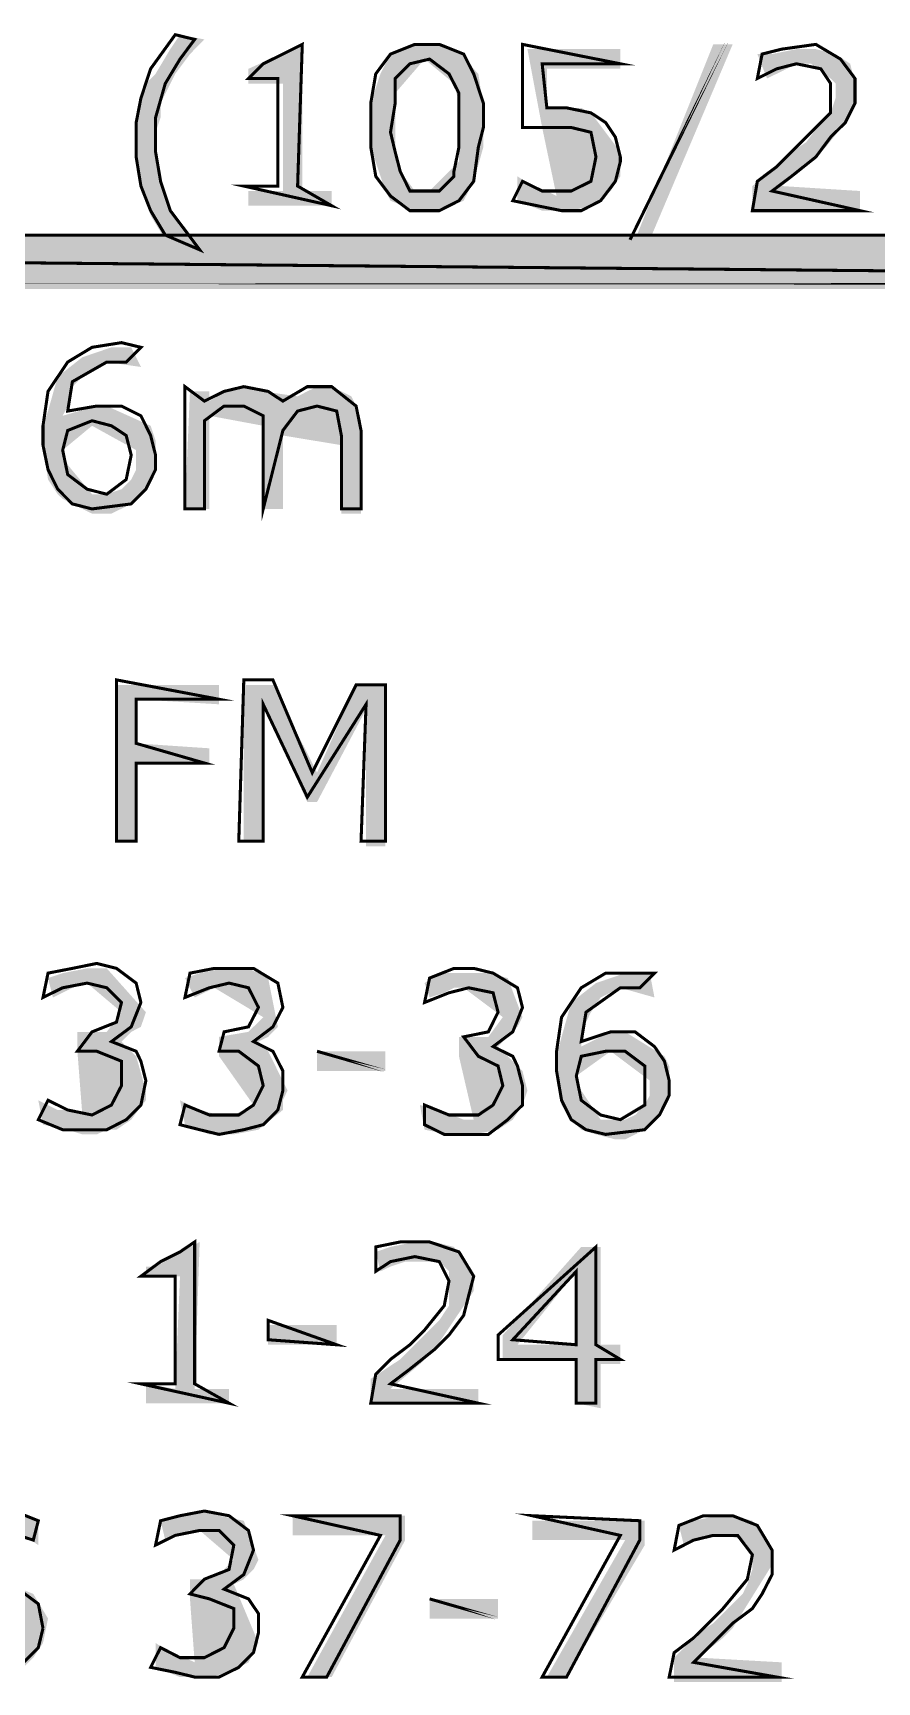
# Model space of a CAD drawing. Header units: millimetres. Extents: x 688550 to 690417, y 7458888 to 7459543.
# Drawn here: x 690258.65 to 690271.44, y 7459474.44 to 7459499.43 of the extents above; entities that cross this region are included whole.
import ezdxf

# ---------------------------------------------------------------- set-up
doc = ezdxf.new("R2010")
doc.units = ezdxf.units.MM
doc.header["$LTSCALE"] = 3
doc.header["$MEASUREMENT"] = 0
doc.layers.add('H', color=7, linetype='Continuous')
doc.layers.add('P', color=7, linetype='Continuous')

msp = doc.modelspace()

# ---------------------------------------------------------------- hatches: boundary and pattern name
at = {"layer": 'H', "linetype": 'Continuous'}
for points in [[(690261.179, 7459496.143), (690260.809, 7459496.143), (690260.658, 7459496.295), (690260.436, 7459496.664), (690260.364, 7459496.887), (690260.289, 7459497.109), (690260.217, 7459497.55), (690260.217, 7459497.773), (690260.217, 7459497.996), (690260.289, 7459498.441), (690260.364, 7459498.663), (690260.511, 7459498.81), (690260.734, 7459499.184), (690260.881, 7459499.403), (690261.25, 7459499.331), (690261.032, 7459499.109), (690260.809, 7459498.81), (690260.587, 7459498.365), (690260.587, 7459498.147), (690260.511, 7459497.924), (690260.511, 7459497.626), (690260.587, 7459497.332), (690260.658, 7459496.887), (690260.734, 7459496.736), (690260.956, 7459496.442), (690261.103, 7459496.219), (690261.179, 7459496.143), (690261.179, 7459496.143)], [(690263.178, 7459496.811), (690261.918, 7459496.811), (690261.918, 7459497.034), (690262.439, 7459497.034), (690262.439, 7459498.663), (690261.918, 7459498.663), (690261.918, 7459498.886), (690262.733, 7459499.256), (690262.733, 7459497.034), (690263.178, 7459497.034), (690263.178, 7459496.811)], [(690264.438, 7459496.736), (690264.438, 7459497.034), (690264.514, 7459497.034), (690264.661, 7459497.034), (690265.106, 7459497.479), (690265.106, 7459497.626), (690265.106, 7459497.996), (690265.106, 7459498.365), (690265.03, 7459498.663), (690264.585, 7459499.033), (690264.14, 7459498.516), (690264.14, 7459498.147), (690264.14, 7459497.626), (690264.216, 7459497.332), (690264.438, 7459497.034), (690264.438, 7459496.736), (690264.069, 7459496.887), (690263.993, 7459497.034), (690263.917, 7459497.256), (690263.77, 7459497.702), (690263.77, 7459498.365), (690263.917, 7459498.81), (690263.993, 7459498.962), (690264.069, 7459499.109), (690264.438, 7459499.256), (690264.883, 7459499.256), (690265.177, 7459499.109), (690265.253, 7459498.962), (690265.4, 7459498.81), (690265.476, 7459498.294), (690265.476, 7459497.996), (690265.476, 7459497.702), (690265.329, 7459497.181), (690265.177, 7459496.887), (690264.808, 7459496.736), (690264.438, 7459496.736)], [(690267.773, 7459496.295), (690268.957, 7459499.256), (690269.251, 7459499.256), (690267.996, 7459496.295), (690267.773, 7459496.295)], [(690266.584, 7459496.736), (690266.366, 7459496.736), (690265.992, 7459496.887), (690265.992, 7459497.256), (690266.215, 7459497.109), (690266.437, 7459497.034), (690266.584, 7459496.958), (690266.366, 7459497.996), (690266.143, 7459499.184), (690267.55, 7459499.184), (690267.55, 7459498.886), (690266.437, 7459498.886), (690266.437, 7459498.294), (690266.807, 7459498.294), (690266.958, 7459498.294), (690267.105, 7459498.218), (690267.55, 7459497.626), (690267.55, 7459497.479), (690267.55, 7459497.256), (690267.403, 7459497.034), (690267.252, 7459496.887), (690267.105, 7459496.811), (690266.807, 7459496.736), (690266.584, 7459496.736)], [(690271.179, 7459496.736), (690269.55, 7459496.736), (690269.55, 7459497.109), (690269.995, 7459497.479), (690270.142, 7459497.626), (690270.364, 7459497.773), (690270.587, 7459498.071), (690270.734, 7459498.218), (690270.81, 7459498.441), (690270.81, 7459498.663), (690270.734, 7459498.739), (690270.44, 7459498.962), (690270.217, 7459498.962), (690270.07, 7459498.886), (690269.772, 7459498.739), (690269.625, 7459499.109), (690269.848, 7459499.109), (690270.217, 7459499.184), (690270.511, 7459499.184), (690270.81, 7459499.109), (690271.032, 7459498.962), (690271.104, 7459498.663), (690271.104, 7459498.441), (690270.957, 7459498.071), (690270.663, 7459497.702), (690270.511, 7459497.55), (690270.364, 7459497.403), (690269.995, 7459497.109), (690271.179, 7459497.034), (690271.179, 7459496.736)], [(690292.96, 7459495.551), (690213.173, 7459496.366), (690292.96, 7459496.366), (690292.96, 7459495.551)], [(690213.173, 7459495.551), (690213.173, 7459496.366), (690292.96, 7459495.551), (690213.173, 7459495.551)], [(690259.549, 7459492.145), (690259.621, 7459492.439), (690259.772, 7459492.439), (690259.995, 7459492.515), (690260.142, 7459492.662), (690260.217, 7459492.813), (690260.217, 7459493.107), (690259.549, 7459493.476), (690259.104, 7459493.107), (690259.18, 7459492.884), (690259.549, 7459492.439), (690259.621, 7459492.439), (690259.549, 7459492.145), (690259.402, 7459492.216), (690259.104, 7459492.368), (690259.029, 7459492.439), (690258.882, 7459492.662), (690258.806, 7459493.182), (690258.806, 7459493.476), (690258.882, 7459493.699), (690259.029, 7459494.22), (690259.402, 7459494.514), (690259.843, 7459494.665), (690260.142, 7459494.665), (690260.289, 7459494.367), (690259.772, 7459494.442), (690259.474, 7459494.291), (690259.251, 7459494.069), (690259.18, 7459493.775), (690259.104, 7459493.628), (690259.621, 7459493.775), (690259.772, 7459493.775), (690260.436, 7459493.476), (690260.511, 7459493.254), (690260.511, 7459493.107), (690260.511, 7459492.813), (690260.364, 7459492.515), (690260.289, 7459492.439), (690260.142, 7459492.292), (690259.843, 7459492.145), (690259.549, 7459492.145)], [(690263.325, 7459492.145), (690263.325, 7459493.182), (690262.439, 7459493.329), (690262.439, 7459492.216), (690262.141, 7459492.216), (690262.141, 7459493.476), (690261.326, 7459493.628), (690261.326, 7459492.216), (690260.956, 7459492.216), (690261.032, 7459493.997), (690261.326, 7459493.997), (690261.326, 7459493.85), (690261.549, 7459493.997), (690261.847, 7459494.069), (690261.994, 7459494.069), (690262.141, 7459493.997), (690262.662, 7459493.922), (690262.809, 7459493.997), (690262.956, 7459494.069), (690263.178, 7459494.069), (690263.476, 7459493.922), (690263.548, 7459493.775), (690263.623, 7459493.552), (690263.623, 7459493.329), (690263.623, 7459492.145), (690263.325, 7459492.145)], [(690259.919, 7459487.181), (690259.919, 7459489.549), (690261.473, 7459489.549), (690261.473, 7459489.255), (690260.217, 7459489.331), (690260.217, 7459488.663), (690261.326, 7459488.588), (690261.326, 7459488.365), (690260.217, 7459488.365), (690260.217, 7459487.181), (690259.919, 7459487.181)], [(690263.699, 7459487.105), (690263.699, 7459489.18), (690262.956, 7459487.773), (690262.809, 7459487.773), (690262.141, 7459489.255), (690262.141, 7459487.181), (690261.847, 7459487.181), (690261.847, 7459489.549), (690262.288, 7459489.549), (690262.956, 7459488.218), (690263.548, 7459489.549), (690263.993, 7459489.549), (690263.993, 7459487.105), (690263.699, 7459487.105)], [(690259.402, 7459482.737), (690259.18, 7459482.808), (690258.806, 7459482.884), (690258.735, 7459483.254), (690259.029, 7459483.107), (690259.251, 7459483.107), (690259.402, 7459483.031), (690259.327, 7459483.997), (690259.327, 7459484.291), (690259.621, 7459484.291), (690259.772, 7459484.291), (690259.995, 7459484.589), (690259.474, 7459485.03), (690259.251, 7459484.959), (690258.957, 7459484.812), (690258.882, 7459485.106), (690259.104, 7459485.181), (690259.474, 7459485.253), (690259.621, 7459485.253), (690259.772, 7459485.253), (690260.364, 7459484.589), (690260.289, 7459484.367), (690260.142, 7459484.291), (690259.995, 7459484.144), (690260.217, 7459483.921), (690260.364, 7459483.401), (690260.364, 7459483.254), (690260.142, 7459482.96), (690259.919, 7459482.808), (690259.772, 7459482.808), (690259.621, 7459482.737), (690259.402, 7459482.737)], [(690261.473, 7459482.737), (690261.326, 7459482.737), (690260.956, 7459482.884), (690260.881, 7459483.254), (690261.179, 7459483.107), (690261.473, 7459483.031), (690261.696, 7459483.031), (690261.994, 7459483.182), (690261.473, 7459483.921), (690261.473, 7459484.215), (690261.918, 7459484.291), (690262.141, 7459484.514), (690261.402, 7459484.959), (690261.103, 7459484.812), (690260.956, 7459485.106), (690261.179, 7459485.181), (690261.549, 7459485.253), (690261.771, 7459485.253), (690261.918, 7459485.253), (690262.216, 7459485.106), (690262.363, 7459484.367), (690262.216, 7459484.215), (690262.069, 7459484.144), (690262.216, 7459483.997), (690262.51, 7459483.401), (690262.439, 7459483.254), (690262.439, 7459483.107), (690262.069, 7459482.808), (690261.696, 7459482.737), (690261.473, 7459482.737)], [(690265.177, 7459482.737), (690264.955, 7459482.737), (690264.585, 7459482.808), (690264.514, 7459483.182), (690264.808, 7459483.107), (690265.177, 7459482.96), (690265.329, 7459482.96), (690265.106, 7459483.921), (690265.106, 7459484.215), (690265.329, 7459484.215), (690265.551, 7459484.215), (690265.77, 7459484.514), (690265.177, 7459484.959), (690265.03, 7459484.959), (690264.883, 7459484.883), (690264.661, 7459484.812), (690264.585, 7459485.03), (690264.808, 7459485.181), (690265.177, 7459485.181), (690265.4, 7459485.181), (690265.551, 7459485.181), (690265.845, 7459485.106), (690266.068, 7459484.514), (690265.992, 7459484.367), (690265.698, 7459484.068), (690266.068, 7459483.699), (690266.143, 7459483.401), (690266.068, 7459483.182), (690265.921, 7459482.96), (690265.698, 7459482.808), (690265.329, 7459482.737), (690265.177, 7459482.737)], [(690267.475, 7459482.661), (690267.403, 7459482.96), (690267.622, 7459482.96), (690267.773, 7459483.031), (690267.92, 7459483.182), (690267.996, 7459483.329), (690267.996, 7459483.552), (690267.403, 7459483.997), (690266.883, 7459483.623), (690266.958, 7459483.401), (690267.252, 7459482.96), (690267.403, 7459482.96), (690267.475, 7459482.661), (690267.181, 7459482.737), (690266.958, 7459482.808), (690266.807, 7459482.96), (690266.66, 7459483.182), (690266.584, 7459483.623), (690266.584, 7459483.921), (690266.66, 7459484.215), (690266.807, 7459484.736), (690267.181, 7459485.03), (690267.622, 7459485.181), (690267.996, 7459485.181), (690268.067, 7459484.812), (690267.55, 7459484.959), (690267.252, 7459484.812), (690267.105, 7459484.589), (690266.958, 7459484.291), (690266.958, 7459484.068), (690267.403, 7459484.291), (690267.622, 7459484.291), (690268.218, 7459483.921), (690268.29, 7459483.774), (690268.29, 7459483.623), (690268.29, 7459483.329), (690268.143, 7459483.031), (690267.92, 7459482.808), (690267.622, 7459482.661), (690267.475, 7459482.661)], [(690262.956, 7459483.699), (690262.956, 7459483.997), (690263.993, 7459483.997), (690263.993, 7459483.699), (690262.956, 7459483.699)], [(690261.624, 7459478.663), (690260.364, 7459478.663), (690260.364, 7459478.957), (690260.809, 7459478.881), (690260.881, 7459480.587), (690260.364, 7459480.587), (690260.364, 7459480.734), (690260.511, 7459480.734), (690261.179, 7459481.107), (690261.103, 7459478.881), (690261.624, 7459478.881), (690261.624, 7459478.663)], [(690265.4, 7459478.663), (690263.77, 7459478.663), (690263.77, 7459479.033), (690263.993, 7459479.18), (690264.216, 7459479.327), (690264.363, 7459479.478), (690264.585, 7459479.696), (690264.808, 7459479.919), (690264.955, 7459480.141), (690264.955, 7459480.293), (690264.955, 7459480.515), (690264.955, 7459480.662), (690264.808, 7459480.809), (690264.661, 7459480.809), (690264.438, 7459480.809), (690264.291, 7459480.809), (690264.069, 7459480.734), (690263.917, 7459480.662), (690263.846, 7459480.956), (690264.069, 7459481.032), (690264.438, 7459481.107), (690264.736, 7459481.107), (690265.03, 7459481.032), (690265.329, 7459480.587), (690265.329, 7459480.364), (690264.736, 7459479.478), (690264.514, 7459479.255), (690264.069, 7459478.881), (690265.4, 7459478.881), (690265.4, 7459478.663)], [(690267.252, 7459478.587), (690266.883, 7459478.663), (690266.883, 7459479.327), (690265.77, 7459479.327), (690265.77, 7459479.696), (690265.992, 7459479.549), (690266.883, 7459479.549), (690266.883, 7459480.662), (690265.992, 7459479.549), (690265.77, 7459479.696), (690266.958, 7459481.032), (690267.252, 7459481.032), (690267.252, 7459479.549), (690267.55, 7459479.549), (690267.55, 7459479.255), (690267.252, 7459479.255), (690267.252, 7459478.587)], [(690263.254, 7459479.549), (690262.216, 7459479.549), (690262.216, 7459479.847), (690263.254, 7459479.847), (690263.254, 7459479.549)], [(690257.991, 7459474.513), (690257.55, 7459474.585), (690257.328, 7459474.585), (690257.105, 7459474.66), (690256.954, 7459475.106), (690257.328, 7459474.959), (690257.769, 7459474.807), (690257.991, 7459474.807), (690258.289, 7459474.883), (690258.512, 7459475.106), (690258.512, 7459475.328), (690257.697, 7459475.698), (690257.475, 7459475.698), (690257.252, 7459475.845), (690257.105, 7459475.996), (690257.029, 7459476.214), (690257.029, 7459476.513), (690257.176, 7459476.735), (690257.252, 7459476.882), (690257.399, 7459476.958), (690257.769, 7459477.029), (690258.067, 7459477.029), (690258.289, 7459477.029), (690258.735, 7459476.882), (690258.735, 7459476.513), (690258.512, 7459476.66), (690258.067, 7459476.735), (690257.769, 7459476.735), (690257.622, 7459476.735), (690257.328, 7459476.437), (690257.328, 7459476.29), (690257.622, 7459476.067), (690257.92, 7459475.996), (690258.289, 7459475.92), (690258.659, 7459475.773), (690258.882, 7459475.4), (690258.806, 7459475.03), (690258.659, 7459474.807), (690258.512, 7459474.66), (690258.365, 7459474.585), (690258.214, 7459474.585), (690257.991, 7459474.513)], [(690261.103, 7459474.513), (690260.881, 7459474.513), (690260.511, 7459474.66), (690260.511, 7459475.03), (690260.734, 7459474.883), (690260.956, 7459474.807), (690261.103, 7459474.736), (690261.032, 7459475.698), (690261.032, 7459475.996), (690261.326, 7459475.996), (690261.473, 7459476.067), (690261.696, 7459476.29), (690261.179, 7459476.735), (690261.032, 7459476.735), (690260.809, 7459476.66), (690260.658, 7459476.588), (690260.587, 7459476.882), (690260.809, 7459476.958), (690261.179, 7459477.029), (690261.326, 7459477.029), (690261.473, 7459476.958), (690261.847, 7459476.882), (690262.069, 7459476.29), (690261.994, 7459476.143), (690261.847, 7459475.996), (690261.696, 7459475.92), (690262.069, 7459475.03), (690261.918, 7459474.736), (690261.624, 7459474.585), (690261.326, 7459474.513), (690261.103, 7459474.513)], [(690262.809, 7459474.513), (690263.993, 7459476.66), (690262.586, 7459476.66), (690262.586, 7459476.958), (690264.291, 7459476.958), (690264.291, 7459476.588), (690263.178, 7459474.513), (690262.809, 7459474.513)], [(690269.995, 7459474.438), (690268.365, 7459474.438), (690268.365, 7459474.807), (690268.588, 7459475.03), (690268.735, 7459475.181), (690268.957, 7459475.328), (690269.18, 7459475.551), (690269.403, 7459475.773), (690269.474, 7459475.92), (690269.55, 7459476.143), (690269.55, 7459476.366), (690269.474, 7459476.513), (690269.403, 7459476.588), (690269.18, 7459476.66), (690269.033, 7459476.66), (690268.882, 7459476.66), (690268.512, 7459476.513), (690268.437, 7459476.811), (690268.659, 7459476.882), (690269.033, 7459476.958), (690269.251, 7459476.958), (690269.55, 7459476.882), (690269.848, 7459476.437), (690269.848, 7459476.214), (690269.251, 7459475.253), (690269.104, 7459475.106), (690268.735, 7459474.807), (690269.995, 7459474.736), (690269.995, 7459474.438)], [(690266.437, 7459474.513), (690267.622, 7459476.588), (690266.215, 7459476.588), (690266.215, 7459476.882), (690267.92, 7459476.882), (690267.92, 7459476.513), (690266.736, 7459474.513), (690266.437, 7459474.513)], [(690265.698, 7459475.4), (690264.661, 7459475.4), (690264.661, 7459475.698), (690265.698, 7459475.698), (690265.698, 7459475.4)]]:
    msp.add_hatch(color=256, dxfattribs=at).paths.add_polyline_path(points)

# ---------------------------------------------------------------- linework, layer by layer
at = {"layer": 'P', "const_width": 0.0462}
for points in [[(690261.179, 7459496.143), (690260.956, 7459496.442), (690260.734, 7459496.736), (690260.587, 7459497.181), (690260.511, 7459497.626), (690260.511, 7459498.147), (690260.658, 7459498.663), (690260.881, 7459499.033), (690261.103, 7459499.331), (690260.809, 7459499.403), (690260.436, 7459498.886), (690260.289, 7459498.441), (690260.217, 7459498.071), (690260.217, 7459497.55), (690260.289, 7459497.109), (690260.436, 7459496.736), (690260.658, 7459496.366), (690261.179, 7459496.143), (690261.179, 7459496.143)], [(690263.178, 7459496.811), (690262.662, 7459497.109), (690262.733, 7459499.256), (690262.439, 7459499.109), (690262.141, 7459498.962), (690261.918, 7459498.739), (690262.363, 7459498.739), (690262.363, 7459497.109), (690261.847, 7459497.109), (690263.178, 7459496.811), (690263.178, 7459496.811)], [(690265.476, 7459497.996), (690265.476, 7459498.365), (690265.329, 7459498.81), (690265.177, 7459499.109), (690264.808, 7459499.256), (690264.438, 7459499.256), (690264.069, 7459499.109), (690263.846, 7459498.81), (690263.77, 7459498.365), (690263.77, 7459498.071), (690263.77, 7459497.702), (690263.846, 7459497.256), (690264.069, 7459496.958), (690264.363, 7459496.736), (690264.808, 7459496.736), (690265.106, 7459496.887), (690265.329, 7459497.181), (690265.4, 7459497.702), (690265.476, 7459497.996), (690265.476, 7459497.996)], [(690267.55, 7459497.55), (690267.475, 7459497.849), (690267.328, 7459498.071), (690267.105, 7459498.218), (690266.736, 7459498.294), (690266.437, 7459498.294), (690266.366, 7459498.962), (690267.55, 7459498.962), (690266.068, 7459499.256), (690266.068, 7459497.996), (690266.366, 7459497.996), (690266.807, 7459497.996), (690267.105, 7459497.924), (690267.181, 7459497.55), (690267.105, 7459497.181), (690266.807, 7459497.034), (690266.366, 7459497.034), (690266.068, 7459497.181), (690265.921, 7459496.887), (690266.29, 7459496.811), (690266.66, 7459496.736), (690266.958, 7459496.736), (690267.252, 7459496.887), (690267.475, 7459497.181), (690267.55, 7459497.479), (690267.55, 7459497.55), (690267.55, 7459497.55)], [(690269.18, 7459499.331), (690267.697, 7459496.295), (690269.18, 7459499.331), (690269.18, 7459499.331)], [(690271.179, 7459496.736), (690269.848, 7459497.034), (690270.142, 7459497.256), (690270.511, 7459497.55), (690270.734, 7459497.849), (690270.957, 7459498.071), (690271.104, 7459498.365), (690271.104, 7459498.739), (690270.885, 7459499.033), (690270.511, 7459499.256), (690269.995, 7459499.184), (690269.697, 7459499.109), (690269.625, 7459498.739), (690269.919, 7459498.886), (690270.217, 7459498.962), (690270.587, 7459498.886), (690270.734, 7459498.663), (690270.734, 7459498.218), (690270.364, 7459497.849), (690270.142, 7459497.626), (690269.919, 7459497.403), (690269.625, 7459497.181), (690269.55, 7459496.736), (690271.179, 7459496.736), (690271.179, 7459496.736)], [(690265.03, 7459497.256), (690264.808, 7459497.034), (690264.363, 7459497.034), (690264.216, 7459497.332), (690264.14, 7459497.626), (690264.069, 7459497.924), (690264.14, 7459498.365), (690264.14, 7459498.739), (690264.363, 7459498.962), (690264.661, 7459499.033), (690264.955, 7459498.81), (690265.106, 7459498.516), (690265.106, 7459498.147), (690265.106, 7459497.702), (690265.03, 7459497.332), (690265.03, 7459497.256), (690265.03, 7459497.256)], [(690292.885, 7459495.627), (690292.885, 7459496.366), (690213.173, 7459496.366), (690292.885, 7459495.627), (690292.885, 7459495.627)], [(690292.885, 7459495.627), (690213.173, 7459496.366), (690213.173, 7459495.627), (690292.885, 7459495.627), (690292.885, 7459495.627)], [(690260.511, 7459493.031), (690260.436, 7459493.329), (690260.289, 7459493.628), (690259.995, 7459493.775), (690259.621, 7459493.775), (690259.18, 7459493.699), (690259.251, 7459494.144), (690259.772, 7459494.442), (690260.066, 7459494.442), (690260.289, 7459494.665), (690259.995, 7459494.736), (690259.549, 7459494.665), (690259.18, 7459494.442), (690258.882, 7459493.997), (690258.806, 7459493.476), (690258.806, 7459493.182), (690258.882, 7459492.813), (690259.029, 7459492.515), (690259.251, 7459492.292), (690259.549, 7459492.216), (690260.142, 7459492.292), (690260.364, 7459492.515), (690260.511, 7459492.813), (690260.511, 7459493.031), (690260.511, 7459493.031)], [(690263.623, 7459492.216), (690263.623, 7459493.405), (690263.548, 7459493.775), (690263.178, 7459494.069), (690262.809, 7459494.069), (690262.439, 7459493.85), (690262.216, 7459493.997), (690261.847, 7459494.069), (690261.549, 7459493.997), (690261.25, 7459493.85), (690260.956, 7459494.069), (690260.956, 7459492.216), (690261.25, 7459492.216), (690261.25, 7459493.552), (690261.549, 7459493.775), (690261.847, 7459493.775), (690262.141, 7459493.628), (690262.141, 7459493.329), (690262.141, 7459492.216), (690262.439, 7459493.405), (690262.662, 7459493.699), (690262.956, 7459493.775), (690263.254, 7459493.699), (690263.325, 7459493.329), (690263.325, 7459492.216), (690263.623, 7459492.216), (690263.623, 7459492.216)], [(690260.142, 7459493.031), (690260.066, 7459492.662), (690259.772, 7459492.439), (690259.474, 7459492.515), (690259.18, 7459492.737), (690259.104, 7459493.107), (690259.18, 7459493.405), (690259.549, 7459493.552), (690259.843, 7459493.476), (690260.066, 7459493.329), (690260.142, 7459493.031), (690260.142, 7459493.031)], [(690261.473, 7459489.331), (690259.919, 7459489.625), (690259.919, 7459487.181), (690260.217, 7459487.181), (690260.217, 7459488.365), (690261.25, 7459488.365), (690260.217, 7459488.663), (690260.217, 7459489.331), (690261.473, 7459489.331), (690261.473, 7459489.331)], [(690263.993, 7459487.181), (690263.993, 7459489.549), (690263.548, 7459489.549), (690262.884, 7459488.218), (690262.288, 7459489.625), (690261.847, 7459489.625), (690261.771, 7459487.181), (690262.141, 7459487.181), (690262.141, 7459489.255), (690262.809, 7459487.848), (690263.699, 7459489.255), (690263.623, 7459487.181), (690263.993, 7459487.181), (690263.993, 7459487.181)], [(690260.217, 7459483.997), (690259.843, 7459484.144), (690260.142, 7459484.367), (690260.289, 7459484.736), (690260.217, 7459485.03), (690259.919, 7459485.253), (690259.621, 7459485.328), (690259.251, 7459485.253), (690258.882, 7459485.181), (690258.806, 7459484.812), (690259.104, 7459484.959), (690259.474, 7459485.03), (690259.772, 7459484.959), (690259.995, 7459484.736), (690259.919, 7459484.438), (690259.549, 7459484.291), (690259.327, 7459483.997), (690259.621, 7459483.997), (690259.995, 7459483.846), (690259.995, 7459483.476), (690259.843, 7459483.182), (690259.549, 7459483.031), (690259.18, 7459483.107), (690258.882, 7459483.254), (690258.735, 7459482.96), (690259.104, 7459482.808), (690259.402, 7459482.808), (690259.772, 7459482.808), (690260.066, 7459482.96), (690260.289, 7459483.182), (690260.364, 7459483.552), (690260.289, 7459483.846), (690260.217, 7459483.997), (690260.217, 7459483.997)], [(690262.288, 7459483.997), (690261.994, 7459484.144), (690262.288, 7459484.367), (690262.439, 7459484.661), (690262.363, 7459485.03), (690261.994, 7459485.253), (690261.696, 7459485.253), (690261.402, 7459485.253), (690261.032, 7459485.181), (690260.956, 7459484.812), (690261.326, 7459484.959), (690261.624, 7459485.03), (690261.918, 7459484.959), (690262.069, 7459484.661), (690261.918, 7459484.367), (690261.549, 7459484.291), (690261.473, 7459483.997), (690261.771, 7459483.997), (690262.069, 7459483.774), (690262.141, 7459483.476), (690261.994, 7459483.182), (690261.771, 7459483.031), (690261.326, 7459483.031), (690260.956, 7459483.182), (690260.881, 7459482.884), (690261.179, 7459482.808), (690261.473, 7459482.737), (690261.847, 7459482.808), (690262.141, 7459482.884), (690262.363, 7459483.107), (690262.439, 7459483.401), (690262.439, 7459483.699), (690262.288, 7459483.997), (690262.288, 7459483.997)], [(690265.921, 7459483.921), (690265.623, 7459484.068), (690265.921, 7459484.291), (690266.068, 7459484.661), (690265.992, 7459484.959), (690265.623, 7459485.181), (690265.329, 7459485.253), (690265.03, 7459485.253), (690264.661, 7459485.106), (690264.585, 7459484.736), (690264.955, 7459484.883), (690265.253, 7459484.959), (690265.623, 7459484.883), (690265.698, 7459484.589), (690265.551, 7459484.291), (690265.177, 7459484.215), (690265.4, 7459483.921), (690265.698, 7459483.774), (690265.77, 7459483.476), (690265.623, 7459483.182), (690265.4, 7459483.031), (690264.955, 7459483.031), (690264.585, 7459483.182), (690264.585, 7459482.884), (690264.883, 7459482.737), (690265.177, 7459482.737), (690265.551, 7459482.737), (690265.845, 7459482.96), (690266.068, 7459483.182), (690266.068, 7459483.476), (690265.992, 7459483.774), (690265.921, 7459483.921), (690265.921, 7459483.921)], [(690268.29, 7459483.552), (690268.218, 7459483.846), (690268.067, 7459484.068), (690267.773, 7459484.291), (690267.403, 7459484.291), (690266.958, 7459484.144), (690267.03, 7459484.589), (690267.55, 7459484.959), (690267.844, 7459484.959), (690268.067, 7459485.181), (690267.773, 7459485.181), (690267.328, 7459485.181), (690266.958, 7459484.959), (690266.66, 7459484.514), (690266.584, 7459483.997), (690266.584, 7459483.699), (690266.66, 7459483.254), (690266.807, 7459482.96), (690267.03, 7459482.808), (690267.328, 7459482.737), (690267.92, 7459482.808), (690268.143, 7459483.031), (690268.29, 7459483.329), (690268.29, 7459483.552), (690268.29, 7459483.552)], [(690263.993, 7459483.699), (690262.956, 7459483.997), (690263.993, 7459483.699), (690263.993, 7459483.699)], [(690267.92, 7459483.552), (690267.92, 7459483.182), (690267.55, 7459482.96), (690267.252, 7459483.031), (690266.958, 7459483.254), (690266.883, 7459483.623), (690266.958, 7459483.921), (690267.328, 7459483.997), (690267.622, 7459483.997), (690267.92, 7459483.774), (690267.92, 7459483.552), (690267.92, 7459483.552)], [(690261.624, 7459478.663), (690261.103, 7459478.957), (690261.103, 7459481.107), (690260.881, 7459480.956), (690260.587, 7459480.809), (690260.289, 7459480.587), (690260.809, 7459480.587), (690260.809, 7459478.957), (690260.289, 7459478.957), (690261.624, 7459478.663), (690261.624, 7459478.663)], [(690265.4, 7459478.663), (690264.069, 7459478.957), (690264.363, 7459479.18), (690264.736, 7459479.478), (690264.955, 7459479.696), (690265.177, 7459479.994), (690265.253, 7459480.293), (690265.329, 7459480.587), (690265.106, 7459480.956), (690264.661, 7459481.107), (690264.216, 7459481.107), (690263.846, 7459481.032), (690263.846, 7459480.662), (690264.069, 7459480.809), (690264.438, 7459480.885), (690264.808, 7459480.809), (690264.955, 7459480.515), (690264.883, 7459480.141), (690264.585, 7459479.772), (690264.363, 7459479.549), (690264.069, 7459479.327), (690263.846, 7459479.104), (690263.77, 7459478.663), (690265.4, 7459478.663), (690265.4, 7459478.663)], [(690267.55, 7459479.327), (690267.181, 7459479.549), (690267.181, 7459481.032), (690265.698, 7459479.696), (690265.698, 7459479.327), (690266.883, 7459479.327), (690266.883, 7459478.663), (690267.181, 7459478.663), (690267.181, 7459479.327), (690267.55, 7459479.327), (690267.55, 7459479.327)], [(690266.883, 7459479.549), (690265.921, 7459479.625), (690266.883, 7459480.662), (690266.883, 7459479.549), (690266.883, 7459479.549)], [(690263.254, 7459479.549), (690262.216, 7459479.919), (690262.216, 7459479.625), (690263.254, 7459479.549), (690263.254, 7459479.549)], [(690258.214, 7459476.735), (690258.659, 7459476.588), (690258.735, 7459476.882), (690258.365, 7459477.029)], [(690261.918, 7459475.698), (690261.549, 7459475.845), (690261.847, 7459476.067), (690261.994, 7459476.437), (690261.918, 7459476.735), (690261.624, 7459476.958), (690261.25, 7459477.029), (690260.881, 7459476.958), (690260.587, 7459476.882), (690260.511, 7459476.513), (690260.809, 7459476.66), (690261.179, 7459476.735), (690261.473, 7459476.735), (690261.696, 7459476.513), (690261.624, 7459476.143), (690261.25, 7459475.996), (690261.032, 7459475.773), (690261.326, 7459475.698), (690261.696, 7459475.551), (690261.696, 7459475.253), (690261.549, 7459474.959), (690261.25, 7459474.807), (690260.881, 7459474.807), (690260.587, 7459474.959), (690260.436, 7459474.66), (690260.809, 7459474.585), (690261.103, 7459474.513), (690261.473, 7459474.513), (690261.771, 7459474.66), (690261.994, 7459474.883), (690262.069, 7459475.181), (690262.069, 7459475.475), (690261.918, 7459475.698), (690261.918, 7459475.698)], [(690264.216, 7459476.588), (690264.216, 7459476.958), (690262.586, 7459476.958), (690263.917, 7459476.66), (690262.733, 7459474.513), (690263.103, 7459474.513), (690264.216, 7459476.588), (690264.216, 7459476.588)], [(690267.844, 7459476.588), (690267.844, 7459476.882), (690266.215, 7459476.958), (690267.55, 7459476.66), (690266.366, 7459474.513), (690266.736, 7459474.513), (690267.844, 7459476.588), (690267.844, 7459476.588)], [(690269.919, 7459474.513), (690268.659, 7459474.736), (690268.882, 7459474.959), (690269.251, 7459475.328), (690269.55, 7459475.551), (690269.697, 7459475.773), (690269.848, 7459476.067), (690269.848, 7459476.437), (690269.625, 7459476.811), (690269.251, 7459476.958), (690268.81, 7459476.958), (690268.437, 7459476.811), (690268.365, 7459476.437), (690268.659, 7459476.588), (690268.957, 7459476.66), (690269.327, 7459476.66), (690269.55, 7459476.366), (690269.474, 7459475.996), (690269.104, 7459475.551), (690268.882, 7459475.328), (690268.659, 7459475.106), (690268.365, 7459474.883), (690268.29, 7459474.513), (690269.919, 7459474.513), (690269.919, 7459474.513)], [(690258.806, 7459475.253), (690258.735, 7459475.622), (690258.436, 7459475.845)], [(690265.698, 7459475.4), (690264.661, 7459475.698), (690265.698, 7459475.4), (690265.698, 7459475.4)], [(690258.512, 7459474.736), (690258.735, 7459474.959), (690258.806, 7459475.253), (690258.806, 7459475.253)]]:
    msp.add_lwpolyline(points, dxfattribs=at)

doc.saveas('drawing.dxf')
